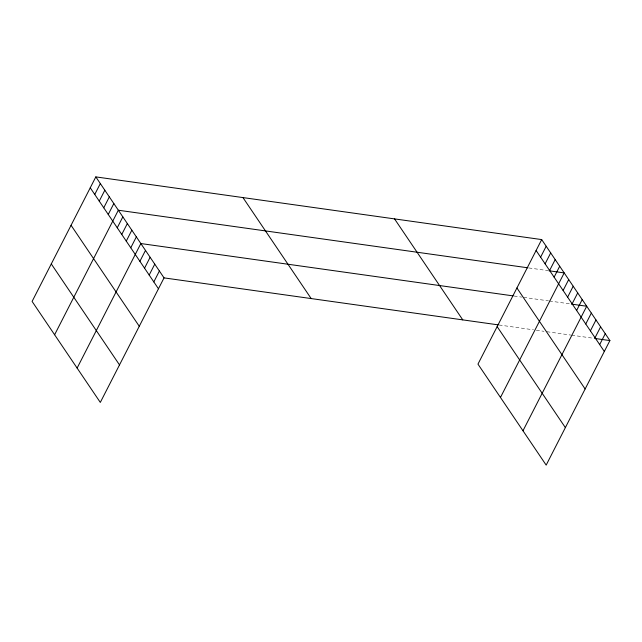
<?xml version="1.0" encoding="UTF-8"?>
<svg xmlns="http://www.w3.org/2000/svg" width="642" height="642" viewBox="0 0 642 642"><rect width="100%" height="100%" fill="white"/><g stroke="black" fill="none" stroke-linecap="round" stroke-linejoin="round"><path stroke-width="0.48" stroke-dasharray="3.21 2.41" d="M528.847 267.939L547.955 270.627M514.098 296.026L521.737 297.102M523.647 297.366L548.493 300.865M549.448 300.994L569.51 303.818M499.075 324.988L533.47 329.819M536.335 330.229L543.975 331.304M546.84 331.705L570.73 335.06M571.685 335.196L593.657 338.286"/><path stroke-width="0.96" d="M95.827 176.895L32.1 301.427L100.312 402.414L164.039 277.882L95.827 176.895L541.688 239.586L609.9 340.573L546.173 465.105L477.961 364.118L541.688 239.586M94.751 194.462L100.329 183.564M99.253 201.123L104.831 190.225M103.755 207.791L109.333 196.893M108.257 214.452L113.835 203.554M54.61 334.755L118.337 210.223L527.893 267.81M117.261 227.782L122.839 216.884M121.763 234.45L127.341 223.552M126.265 241.111L131.843 230.213M130.767 247.78L136.345 236.882M77.12 368.075L140.847 243.543L513.143 295.89M139.908 261.31L145.485 250.412M144.546 268.179L150.124 257.281M149.185 275.041L154.762 264.143M153.823 281.91L159.401 271.012M540.612 257.153L546.19 246.255M545.114 263.822L550.692 252.916M549.616 270.483L555.194 259.585M554.118 277.151L559.696 266.245M500.471 397.446L564.198 272.914L548.91 270.763M563.122 290.481L568.7 279.575M567.624 297.142L573.202 286.244M572.126 303.81L577.704 292.904M576.628 310.471L582.206 299.573M522.981 430.766L586.708 306.234L571.42 304.091M585.769 324.001L591.346 313.103M590.407 330.871L595.985 319.973M595.046 337.74L600.623 326.834M599.684 344.602L605.262 333.704M164.039 277.882L498.12 324.852M594.612 338.422L609.9 340.573M536.102 250.492L604.323 351.471M516.914 287.985L585.135 388.972M497.149 326.626L565.361 427.604M394.549 218.898L462.77 319.885M242.957 197.584L311.177 298.57M90.249 187.793L158.462 288.78M71.061 225.294L139.274 326.28M51.288 263.934L119.508 364.913"/></g></svg>
